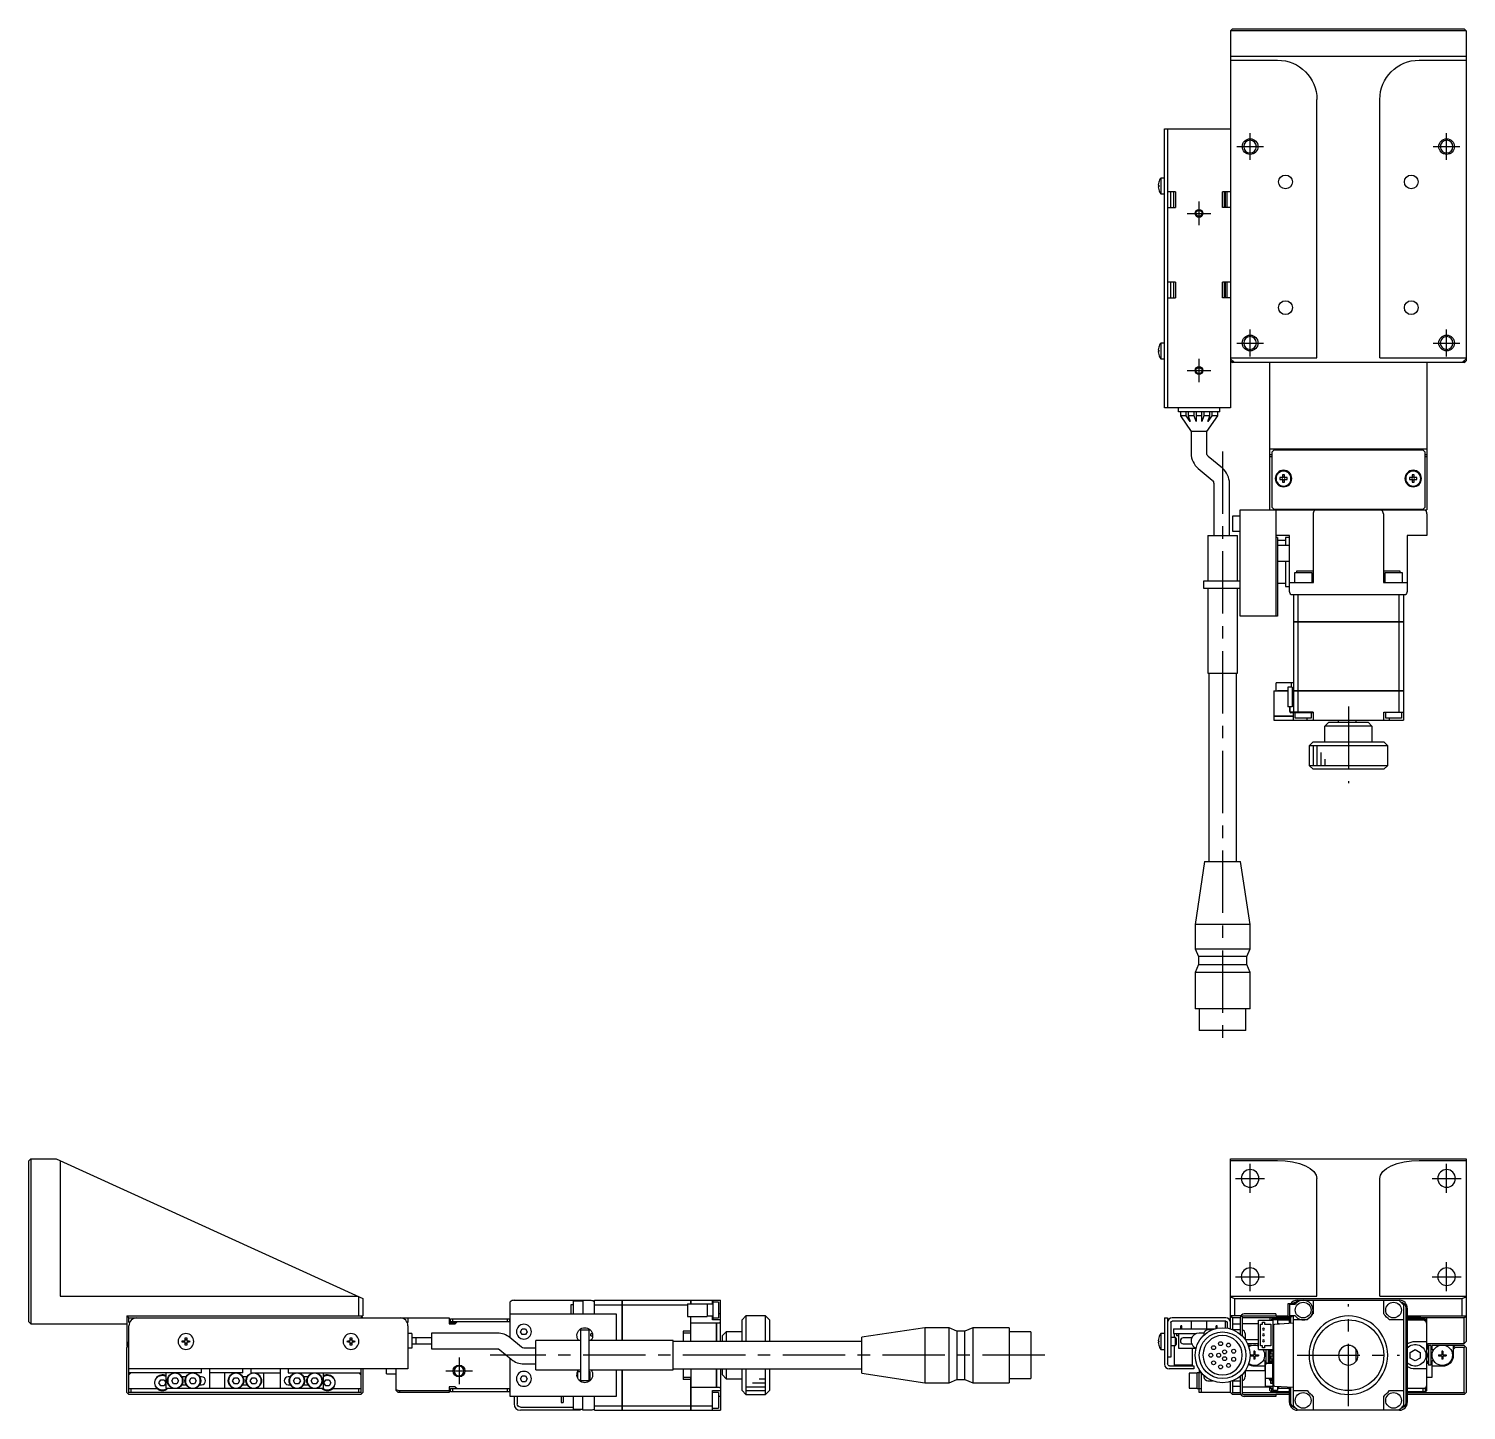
# Model space of a CAD drawing. Extents: x 0 to 759, y -8 to 648.
# Drawn here: x 0 to 365.8, y 296.2 to 647.8 of the extents above; entities that cross this region are included whole.
import ezdxf

# ---------------------------------------------------------------- set-up
doc = ezdxf.new("R2010")
doc.units = 0
doc.header["$LTSCALE"] = 0.5
doc.linetypes.add('CENTER', pattern=[50.8, 31.75, -6.35, 6.35, -6.35])
for name, color, linetype in [('MSM_CENTER', 1, 'CENTER'), ('MSM_CONTINUOUS', 7, 'CONTINUOUS'), ('MSM_NARROW', 5, 'CONTINUOUS')]:
    doc.layers.add(name, color=color, linetype=linetype)

msp = doc.modelspace()

# ---------------------------------------------------------------- linework, layer by layer
at = {"layer": 'MSM_CENTER'}
for p, q in [((310.8, 614.44), (310.8, 621.24)), ((360.8, 614.44), (360.8, 621.24)), ((307.4, 617.84), (314.2, 617.84)), ((357.4, 617.84), (364.2, 617.84)), ((297.8, 597.84), (297.8, 603.84)), ((294.8, 600.84), (300.8, 600.84)), ((310.8, 564.44), (310.8, 571.24)), ((360.8, 564.44), (360.8, 571.24)), ((307.4, 567.84), (314.2, 567.84)), ((357.4, 567.84), (364.2, 567.84)), ((297.8, 557.84), (297.8, 563.84)), ((294.8, 560.84), (300.8, 560.84)), ((303.8, 540.24), (303.8, 389.29)), ((335.8, 475.34), (335.8, 455.84)), ((310.8, 351.48), (310.8, 358.88)), ((360.8, 351.48), (360.8, 358.88)), ((307.1, 355.18), (314.5, 355.18)), ((357.1, 355.18), (364.5, 355.18)), ((310.8, 326.48), (310.8, 333.88)), ((360.8, 326.48), (360.8, 333.88)), ((307.1, 330.18), (314.5, 330.18)), ((357.1, 330.18), (364.5, 330.18)), ((335.8, 297.18), (335.8, 323.18)), ((109.5, 309.58), (109.5, 302.78)), ((258.55, 310.18), (117.45, 310.18)), ((322.8, 310.18), (348.8, 310.18)), ((106.1, 306.18), (112.9, 306.18))]:
    msp.add_line(p, q, dxfattribs=at)
at = {"layer": 'MSM_CONTINUOUS'}
for p, q in [((306.3, 647.84), (305.8, 647.34)), ((306.3, 647.84), (365.3, 647.84)), ((365.8, 647.34), (365.3, 647.84)), ((365.8, 647.34), (305.8, 647.34)), ((305.8, 647.34), (305.8, 551.34)), ((365.8, 647.34), (365.8, 563.34)), ((305.8, 640.84), (365.8, 640.84)), ((305.8, 639.84), (317.8, 639.84)), ((353.8, 639.84), (365.8, 639.84)), ((327.8, 564.04), (327.8, 629.84)), ((343.8, 564.04), (343.8, 629.84)), ((289, 622.34), (305.8, 622.34)), ((289, 551.34), (289, 622.34)), ((289.8, 622.34), (289.8, 551.34)), ((287.41, 608.04), (287.54, 608.04)), ((287.54, 607.64), (287.41, 607.64)), ((287.54, 608.79), (287.54, 608.77)), ((287.54, 608.04), (287.54, 607.64)), ((289, 609.84), (288.1, 609.84)), ((288.1, 609.84), (288.1, 605.84)), ((287.54, 606.91), (287.54, 606.89)), ((288.1, 605.84), (289, 605.84)), ((291.8, 606.34), (289.8, 606.34)), ((290.6, 602.34), (290.6, 606.34)), ((291.3, 606.34), (291.3, 602.34)), ((291.8, 606.34), (291.8, 602.34)), ((305.8, 606.34), (303.8, 606.34)), ((303.8, 602.34), (303.8, 606.34)), ((304.3, 602.34), (304.3, 606.34)), ((304.5, 602.34), (304.5, 606.34)), ((305, 602.34), (305, 606.34)), ((289.8, 602.34), (291.8, 602.34)), ((305.8, 602.34), (303.8, 602.34)), ((291.8, 583.34), (289.8, 583.34)), ((290.6, 579.34), (290.6, 583.34)), ((291.3, 583.34), (291.3, 579.34)), ((291.8, 583.34), (291.8, 579.34)), ((305.8, 583.34), (303.8, 583.34)), ((303.8, 579.34), (303.8, 583.34)), ((304.3, 579.34), (304.3, 583.34)), ((304.5, 579.34), (304.5, 583.34)), ((305, 579.34), (305, 583.34)), ((289.8, 579.34), (291.8, 579.34)), ((305.8, 579.34), (303.8, 579.34)), ((289, 567.84), (288.1, 567.84)), ((288.1, 567.84), (288.1, 563.84)), ((287.41, 566.04), (287.54, 566.04)), ((287.54, 565.64), (287.41, 565.64)), ((287.54, 566.79), (287.54, 566.77)), ((287.54, 566.04), (287.54, 565.64)), ((287.54, 564.91), (287.54, 564.89)), ((288.1, 563.84), (289, 563.84)), ((305.8, 564.04), (327.8, 564.04)), ((305.8, 563.84), (306.8, 562.84)), ((305.8, 563.34), (306.3, 562.84)), ((306.05, 563.09), (306.3, 563.34)), ((343.8, 564.04), (365.8, 564.04)), ((364.8, 562.84), (365.8, 563.84)), ((365.3, 563.34), (365.55, 563.09)), ((365.55, 563.09), (365.8, 563.34)), ((365.3, 562.84), (306.3, 562.84)), ((315.8, 525.34), (315.8, 562.84)), ((355.8, 562.84), (355.8, 525.34)), ((365.3, 562.84), (365.55, 563.09)), ((305.8, 551.34), (289, 551.34)), ((292.55, 550.34), (292.55, 551.34)), ((303.05, 550.34), (292.55, 550.34)), ((293.05, 550.34), (293.05, 549.34)), ((294.55, 549.34), (293.05, 549.34)), ((293.05, 549.34), (295.8, 545.34)), ((294.55, 549.34), (294.55, 550.34)), ((295.55, 547.89), (294.55, 549.34)), ((295.05, 550.34), (295.05, 549.34)), ((296.55, 549.34), (295.05, 549.34)), ((295.05, 549.34), (295.55, 547.89)), ((296.55, 549.34), (296.55, 550.34)), ((297.05, 547.89), (296.55, 549.34)), ((297.05, 550.34), (297.05, 547.89)), ((298.55, 549.34), (297.05, 549.34)), ((298.55, 547.89), (298.55, 550.34)), ((299.05, 549.34), (298.55, 547.89)), ((299.05, 550.34), (299.05, 549.34)), ((300.55, 549.34), (299.05, 549.34)), ((299.8, 545.34), (302.55, 549.34)), ((301.05, 549.34), (300.05, 547.89)), ((300.05, 547.89), (300.55, 549.34)), ((300.55, 549.34), (300.55, 550.34)), ((301.05, 550.34), (301.05, 549.34)), ((302.55, 549.34), (301.05, 549.34)), ((302.55, 549.34), (302.55, 550.34)), ((303.05, 550.34), (303.05, 551.34)), ((295.8, 545.34), (295.8, 539.74)), ((299.8, 545.34), (295.8, 545.34)), ((299.8, 539.74), (299.8, 545.34)), ((303.76, 535.95), (300.15, 538.97)), ((355.8, 540.84), (315.8, 540.84)), ((316.3, 539.34), (315.8, 539.34)), ((316.3, 538.84), (315.8, 538.84)), ((316.8, 540.54), (316.3, 540.04)), ((316.3, 540.04), (316.3, 526.04)), ((354.8, 540.54), (316.8, 540.54)), ((321.3, 540.54), (321.3, 540.84)), ((322.05, 540.84), (322.05, 540.54)), ((327.55, 540.54), (327.55, 540.84)), ((331, 540.84), (330.8, 540.64)), ((330.8, 540.64), (330.8, 540.54)), ((340.8, 540.64), (330.8, 540.64)), ((340.8, 540.64), (340.6, 540.84)), ((340.8, 540.54), (340.8, 540.64)), ((344.05, 540.84), (344.05, 540.54)), ((349.55, 540.54), (349.55, 540.84)), ((350.3, 540.84), (350.3, 540.54)), ((355.3, 540.04), (354.8, 540.54)), ((355.3, 526.04), (355.3, 540.04)), ((355.8, 539.34), (355.3, 539.34)), ((355.8, 538.84), (355.3, 538.84)), ((297.58, 535.91), (301.18, 532.89)), ((319.06, 534.26), (319.06, 533.58)), ((319.54, 533.58), (319.54, 534.26)), ((352.06, 534.26), (352.06, 533.58)), ((352.54, 533.58), (352.54, 534.26)), ((301.54, 532.12), (301.54, 518.84)), ((305.54, 518.84), (305.54, 532.12)), ((319.06, 533.58), (318.38, 533.58)), ((318.38, 533.1), (319.06, 533.1)), ((319.06, 533.1), (319.06, 532.42)), ((320.22, 533.58), (319.54, 533.58)), ((319.54, 533.1), (320.22, 533.1)), ((319.54, 532.42), (319.54, 533.1)), ((352.06, 533.58), (351.38, 533.58)), ((351.38, 533.1), (352.06, 533.1)), ((352.06, 533.1), (352.06, 532.42)), ((353.22, 533.58), (352.54, 533.58)), ((352.54, 532.42), (352.54, 533.1)), ((352.54, 533.1), (353.22, 533.1)), ((306.3, 523.74), (306.3, 519.94)), ((308.3, 523.74), (306.3, 523.74)), ((308.3, 498.34), (308.3, 525.34)), ((308.3, 525.34), (355.8, 525.34)), ((316.3, 526.04), (316.8, 525.54)), ((316.8, 525.54), (354.8, 525.54)), ((317.3, 525.34), (317.3, 498.34)), ((321.3, 525.54), (321.3, 525.34)), ((325.8, 525.54), (325.8, 525.34)), ((326.8, 525.54), (326.8, 525.34)), ((326.9, 506.84), (326.9, 524.34)), ((328.3, 525.54), (328.3, 525.34)), ((343.3, 525.34), (343.3, 525.54)), ((344.7, 524.34), (344.7, 506.84)), ((344.8, 525.54), (344.8, 525.34)), ((345.8, 525.34), (345.8, 525.54)), ((350.3, 525.34), (350.3, 525.54)), ((354.8, 525.54), (355.3, 526.04)), ((355.8, 524.34), (355.8, 518.84)), ((306.3, 519.94), (308.3, 519.94)), ((300.05, 518.84), (300.05, 507.34)), ((300.05, 518.84), (307.55, 518.84)), ((307.55, 507.34), (307.55, 518.84)), ((320.8, 518.84), (317.3, 518.84)), ((317.8, 518.34), (317.3, 518.34)), ((317.8, 518.34), (317.8, 498.34)), ((319.8, 517.59), (317.8, 517.59)), ((320.8, 516.34), (317.8, 516.34)), ((320.8, 518.34), (319.8, 518.34)), ((319.8, 518.34), (319.8, 516.34)), ((320.8, 504.84), (320.8, 518.84)), ((355.8, 518.84), (350.8, 518.84)), ((350.8, 518.84), (350.8, 504.84)), ((317.8, 512.34), (320.8, 512.34)), ((319.8, 512.34), (319.8, 505.84)), ((322.05, 509.34), (322.05, 506.84)), ((326.55, 509.34), (322.05, 509.34)), ((322.72, 509.34), (322.72, 509.84)), ((322.72, 509.84), (326.9, 509.84)), ((326.55, 506.84), (326.55, 509.34)), ((344.7, 509.84), (348.88, 509.84)), ((345.05, 509.34), (345.05, 506.84)), ((349.55, 509.34), (345.05, 509.34)), ((348.88, 509.84), (348.88, 509.34)), ((349.55, 506.84), (349.55, 509.34)), ((299.05, 507.34), (308.3, 507.34)), ((299.05, 505.34), (299.05, 507.34)), ((308.3, 505.34), (299.05, 505.34)), ((300.05, 505.34), (300.05, 483.84)), ((307.55, 483.84), (307.55, 505.34)), ((319.8, 506.59), (317.8, 506.59)), ((319.8, 505.84), (320.8, 505.84)), ((320.8, 506.84), (326.9, 506.84)), ((344.7, 506.84), (350.8, 506.84)), ((321.18, 503.84), (350.41, 503.84)), ((321.8, 503.84), (321.8, 496.85)), ((322.95, 503.84), (322.95, 496.85)), ((348.64, 503.84), (348.64, 496.85)), ((349.8, 503.84), (349.8, 496.85)), ((317.8, 498.34), (308.3, 498.34)), ((321.8, 496.85), (349.8, 496.85)), ((349.8, 496.84), (321.8, 496.84)), ((321.8, 496.84), (321.8, 479.35)), ((321.81, 496.84), (321.81, 496.85)), ((322.95, 496.84), (322.95, 479.35)), ((322.96, 496.84), (322.96, 496.85)), ((348.64, 496.84), (348.64, 496.85)), ((348.64, 496.84), (348.64, 479.35)), ((349.79, 496.84), (349.79, 496.85)), ((349.8, 496.84), (349.8, 479.35)), ((300.05, 483.84), (307.55, 483.84)), ((300.3, 483.84), (300.3, 435.84)), ((307.3, 435.84), (307.3, 483.84)), ((316.8, 479.34), (320.4, 479.34)), ((316.8, 479.34), (316.8, 472.85)), ((317.4, 479.34), (317.4, 481.34)), ((321.8, 481.34), (317.4, 481.34)), ((317.8, 479.34), (317.8, 479.35)), ((317.8, 479.35), (320.4, 479.35)), ((321.5, 480.24), (320.4, 480.24)), ((320.4, 480.24), (320.4, 475.24)), ((321.3, 480.24), (321.3, 481.34)), ((321.5, 480.24), (321.5, 475.24)), ((321.5, 479.35), (349.8, 479.35)), ((321.5, 479.34), (349.8, 479.34)), ((321.8, 479.34), (321.8, 473.84)), ((321.81, 479.34), (321.81, 479.35)), ((322.95, 479.34), (322.95, 473.84)), ((322.96, 479.34), (322.96, 479.35)), ((348.64, 479.34), (348.64, 479.35)), ((348.64, 479.34), (348.64, 473.84)), ((349.79, 479.34), (349.79, 479.35)), ((349.8, 479.34), (349.8, 471.84)), ((316.8, 472.85), (321.8, 472.85)), ((316.8, 472.84), (316.8, 471.84)), ((321.8, 472.84), (316.8, 472.84)), ((316.81, 472.84), (316.81, 472.85)), ((321.5, 475.24), (320.4, 475.24)), ((320.9, 474.04), (320.9, 475.24)), ((321, 474.04), (321, 475.24)), ((326.8, 473.84), (321.2, 473.84)), ((326.8, 473.74), (321.2, 473.74)), ((321.8, 471.84), (321.8, 473.74)), ((322.3, 472.34), (322.3, 473.84)), ((326.3, 472.34), (322.3, 472.34)), ((325.3, 471.84), (325.3, 472.34)), ((326.3, 473.74), (326.3, 472.34)), ((326.8, 473.84), (326.8, 471.84)), ((344.8, 473.84), (349.8, 473.84)), ((344.8, 471.84), (344.8, 473.84)), ((345.3, 472.34), (345.3, 473.84)), ((349.3, 472.34), (345.3, 472.34)), ((346.3, 471.84), (346.3, 472.34)), ((349.3, 473.84), (349.3, 472.34)), ((316.8, 471.84), (349.8, 471.84)), ((330.8, 471.34), (329.8, 470.34)), ((341.8, 470.34), (329.8, 470.34)), ((329.8, 466.34), (329.8, 470.34)), ((330.8, 471.34), (340.8, 471.34)), ((333.3, 471.34), (333.3, 471.84)), ((337.8, 471.34), (337.8, 471.84)), ((341.8, 470.34), (340.8, 471.34)), ((341.8, 470.34), (341.8, 466.34)), ((326.8, 466.34), (325.8, 465.34)), ((325.8, 465.34), (325.8, 460.34)), ((345.8, 465.34), (325.8, 465.34)), ((326.8, 466.34), (344.8, 466.34)), ((345.8, 465.34), (344.8, 466.34)), ((345.8, 460.34), (345.8, 465.34)), ((325.8, 460.34), (326.8, 459.34)), ((325.8, 460.34), (345.8, 460.34)), ((344.8, 459.34), (326.8, 459.34)), ((344.8, 459.34), (345.8, 460.34)), ((299.23, 435.84), (296.8, 419.84)), ((299.23, 435.84), (308.37, 435.84)), ((310.8, 419.84), (308.37, 435.84)), ((296.8, 419.84), (296.8, 413.64)), ((310.8, 419.84), (296.8, 419.84)), ((310.8, 413.64), (310.8, 419.84)), ((296.8, 413.64), (297.65, 411.64)), ((296.8, 413.64), (310.8, 413.64)), ((309.95, 411.64), (310.8, 413.64)), ((297.65, 411.64), (297.65, 409.64)), ((309.95, 411.64), (297.65, 411.64)), ((309.95, 409.64), (309.95, 411.64)), ((297.65, 409.64), (296.8, 407.64)), ((296.8, 407.64), (296.8, 398.34)), ((310.8, 407.64), (296.8, 407.64)), ((297.65, 409.64), (309.95, 409.64)), ((310.8, 407.64), (309.95, 409.64)), ((310.8, 398.34), (310.8, 407.64)), ((310.8, 398.34), (296.8, 398.34)), ((297.85, 398.34), (297.85, 392.84)), ((309.75, 392.84), (309.75, 398.34)), ((309.75, 392.84), (297.85, 392.84)), ((0, 359.68), (0.5, 360.18)), ((0, 318.68), (0, 359.68)), ((0.5, 360.18), (7, 360.18)), ((0.5, 360.18), (0.5, 318.18)), ((7, 360.18), (85, 324.63)), ((8, 359.72), (8, 325.18)), ((305.8, 316.88), (305.8, 360.18)), ((305.8, 360.18), (365.8, 360.18)), ((305.8, 359.72), (317.8, 359.72)), ((317.8, 359.72), (319.75, 359.63)), ((319.75, 359.63), (321.62, 359.37)), ((321.62, 359.37), (323.35, 358.95)), ((323.35, 358.95), (324.87, 358.38)), ((346.73, 358.38), (348.24, 358.95)), ((348.24, 358.95), (349.97, 359.37)), ((349.97, 359.37), (351.85, 359.63)), ((351.85, 359.63), (353.8, 359.72)), ((353.8, 359.72), (365.8, 359.72)), ((365.8, 360.18), (365.8, 313.68)), ((324.87, 358.38), (326.11, 357.69)), ((326.11, 357.69), (327.04, 356.91)), ((327.04, 356.91), (327.6, 356.05)), ((327.6, 356.05), (327.8, 355.16)), ((327.8, 325.18), (327.8, 355.16)), ((343.8, 355.16), (343.99, 356.05)), ((343.8, 325.18), (343.8, 355.16)), ((343.99, 356.05), (344.56, 356.91)), ((344.56, 356.91), (345.48, 357.69)), ((345.48, 357.69), (346.73, 358.38)), ((8, 325.18), (83.8, 325.18)), ((84, 320.18), (84, 325.08)), ((85, 324.63), (85, 320.18)), ((122.5, 314.61), (122.5, 323.79)), ((123.5, 324.18), (143, 324.18)), ((138, 320.68), (138, 323.12)), ((138, 323.12), (138.5, 323.12)), ((138.5, 323.93), (138.5, 320.68)), ((141, 323.93), (138.5, 323.93)), ((141, 324.18), (141, 320.68)), ((144, 320.68), (144, 324.18)), ((144, 324.18), (150.99, 324.18)), ((144, 323.02), (150.99, 323.02)), ((150.99, 313.93), (150.99, 324.18)), ((151, 324.17), (150.99, 324.17)), ((151, 323.02), (150.99, 323.02)), ((151, 324.18), (168.49, 324.18)), ((151, 324.18), (151, 313.93)), ((151, 323.02), (167.6, 323.02)), ((167.6, 323.28), (167.6, 320.08)), ((167.6, 323.28), (172.6, 323.28)), ((168.49, 323.28), (168.49, 324.18)), ((168.5, 324.17), (168.49, 324.17)), ((168.5, 324.18), (176, 324.18)), ((168.5, 324.18), (168.5, 323.28)), ((172.6, 323.28), (172.6, 320.08)), ((174.1, 323.18), (172.6, 323.18)), ((174, 323.18), (174, 324.18)), ((174.1, 324.18), (174.1, 319.18)), ((175.5, 323.68), (174.1, 323.68)), ((175.5, 323.68), (175.5, 319.68)), ((176, 313.68), (176, 324.18)), ((305.8, 325.18), (327.8, 325.18)), ((305.8, 325.08), (306.8, 324.63)), ((306.8, 324.63), (364.8, 324.63)), ((306.8, 324.63), (306.8, 320.18)), ((320.4, 323.28), (320.4, 320.08)), ((321.5, 323.28), (320.4, 323.28)), ((320.9, 320.18), (320.9, 323.18)), ((320.9, 323.18), (322.3, 323.18)), ((321.5, 323.18), (321.5, 323.28)), ((322.8, 324.18), (348.8, 324.18)), ((326.8, 324.18), (326.8, 320.68)), ((343.8, 325.18), (365.8, 325.18)), ((344.8, 320.68), (344.8, 324.18)), ((349.8, 323.02), (349.8, 297.33)), ((350.41, 322.18), (350.41, 298.18)), ((350.8, 322.18), (350.8, 298.18)), ((364.8, 324.63), (365.8, 325.08)), ((364.8, 320.18), (364.8, 324.63)), ((0.5, 318.18), (0, 318.68)), ((25, 320.18), (85, 320.18)), ((25, 320.18), (25, 312.48)), ((25, 319.68), (25.25, 319.93)), ((25.5, 320.18), (25.25, 319.93)), ((25.25, 319.93), (25.5, 319.68)), ((25.5, 318.48), (25.5, 319.68)), ((25.5, 319.68), (107, 319.68)), ((85, 319.68), (84.5, 320.18)), ((84.5, 319.68), (84.75, 319.93)), ((96.5, 319.68), (96.5, 318.48)), ((107, 319.68), (107, 318.18)), ((108.75, 318.43), (107, 318.43)), ((107.3, 319.48), (122.3, 319.48)), ((107.3, 318.68), (107.3, 319.48)), ((122.5, 318.68), (107.3, 318.68)), ((107.8, 319.48), (107.8, 318.68)), ((109, 318.68), (108.5, 318.18)), ((121.8, 318.68), (121.8, 319.48)), ((122.3, 319.48), (122.3, 318.68)), ((122.5, 320.68), (149.5, 320.68)), ((149.5, 320.68), (149.5, 313.93)), ((167.6, 320.08), (172.6, 320.08)), ((168.49, 315.83), (168.49, 320.08)), ((168.5, 313.68), (168.5, 320.08)), ((168.5, 318.43), (174.99, 318.43)), ((172.6, 320.18), (174.1, 320.18)), ((174, 319.18), (174, 320.18)), ((176, 319.18), (174, 319.18)), ((174.1, 319.68), (175.5, 319.68)), ((174.99, 313.68), (174.99, 318.43)), ((175, 318.42), (174.99, 318.42)), ((175, 318.43), (175.8, 318.43)), ((175, 318.43), (175, 313.68)), ((176, 320.68), (175.5, 320.68)), ((175.8, 318.4), (175.8, 318.43)), ((176, 318.4), (175.8, 318.4)), ((182.5, 320.18), (181.5, 319.18)), ((181.5, 313.68), (181.5, 319.18)), ((187.5, 320.18), (182.5, 320.18)), ((182.5, 320.18), (182.5, 313.68)), ((188.5, 319.18), (187.5, 320.18)), ((187.5, 313.68), (187.5, 320.18)), ((188.5, 319.18), (188.5, 313.68)), ((289, 319.68), (289.8, 319.68)), ((289, 319.68), (289, 307.88)), ((289.8, 319.68), (289.8, 307.98)), ((290.6, 318.48), (290.6, 309.68)), ((304.6, 319.68), (291, 319.68)), ((304.6, 318.88), (291, 318.88)), ((295.8, 318.88), (295.8, 316.88)), ((299.8, 316.88), (299.8, 318.88)), ((304.5, 317.14), (304.5, 318.68)), ((304.94, 318.68), (304.5, 318.68)), ((305, 318.48), (305, 317.07)), ((305.8, 319.68), (306.3, 320.18)), ((308.43, 320.18), (305.8, 320.18)), ((306.05, 319.93), (306.3, 319.68)), ((306.3, 319.68), (306.3, 318.08)), ((308.3, 319.68), (306.3, 319.68)), ((308.3, 319.68), (308.3, 315.54)), ((308.8, 319.98), (308.8, 315.07)), ((320.8, 319.68), (308.8, 319.68)), ((309, 320.18), (317.3, 320.18)), ((317.3, 320.68), (309.3, 320.68)), ((312.9, 311.6), (312.9, 319.1)), ((312.9, 319.1), (316.6, 319.1)), ((313.95, 318.6), (314.45, 318.6)), ((313.95, 318.1), (313.95, 318.6)), ((314.45, 318.6), (314.45, 318.1)), ((315.8, 319.68), (315.8, 319.1)), ((316.3, 319.1), (316.3, 319.48)), ((316.3, 319.48), (320.8, 319.48)), ((317.8, 319.18), (316.6, 319.18)), ((316.6, 319.18), (316.6, 301.18)), ((316.8, 319.48), (316.8, 319.18)), ((317.08, 318.1), (321.8, 318.43)), ((317.3, 320.68), (317.3, 320.18)), ((317.3, 320.18), (317.65, 319.83)), ((317.3, 320.18), (320.4, 320.18)), ((317.65, 319.83), (320.8, 319.83)), ((317.8, 319.18), (317.8, 318.15)), ((320.8, 319.08), (317.8, 319.08)), ((320.4, 320.08), (321.5, 320.08)), ((320.8, 318.36), (320.8, 320.08)), ((322.3, 320.18), (320.9, 320.18)), ((321.18, 318.38), (321.18, 320.08)), ((321.5, 320.08), (321.5, 320.18)), ((321.8, 297.33), (321.8, 320.18)), ((325.3, 319.18), (321.8, 319.18)), ((349.8, 319.18), (346.3, 319.18)), ((350.8, 320.18), (365.8, 320.18)), ((350.8, 319.83), (353.95, 319.83)), ((365.3, 319.68), (350.8, 319.68)), ((350.8, 319.48), (355.3, 319.48)), ((354.8, 319.08), (350.8, 319.08)), ((353.95, 319.83), (354.3, 320.18)), ((354.8, 319.08), (354.8, 319.48)), ((355.3, 319.48), (355.3, 318.94)), ((355.8, 318.68), (355.6, 318.68)), ((355.8, 301.18), (355.8, 319.68)), ((365.3, 320.18), (365.8, 319.68)), ((365.3, 319.68), (365.55, 319.93)), ((365.3, 313.18), (365.3, 319.68)), ((0.5, 318.18), (25, 318.18)), ((25.5, 300.68), (25.5, 317.68)), ((39.8, 313.88), (39.8, 314.6)), ((40.2, 314.6), (40.2, 313.88)), ((81.8, 313.88), (81.8, 314.6)), ((82.2, 314.6), (82.2, 313.88)), ((96.5, 317.68), (96.5, 306.68)), ((97.5, 315.68), (96.5, 315.68)), ((97.5, 315.68), (97.5, 311.98)), ((119.23, 315.83), (102.5, 315.83)), ((102.5, 315.83), (102.5, 311.83)), ((107, 318.18), (108.5, 318.18)), ((125.37, 312.2), (122.44, 314.66)), ((125.13, 316.18), (125.57, 316.93)), ((125.57, 315.43), (125.13, 316.18)), ((125.57, 316.93), (126.43, 316.93)), ((126.43, 315.43), (125.57, 315.43)), ((126.43, 316.93), (126.87, 316.18)), ((126.87, 316.18), (126.43, 315.43)), ((140.5, 303.68), (140.5, 316.68)), ((140.5, 316.68), (142.5, 316.68)), ((142.5, 316.68), (142.5, 303.68)), ((143.45, 315.6), (143, 315.6)), ((143, 315.1), (143, 315.6)), ((143, 315.1), (143.5, 315.1)), ((168.49, 316.33), (166.5, 316.33)), ((166.5, 316.33), (166.5, 313.68)), ((168.5, 315.83), (166.5, 315.83)), ((176.5, 315.18), (177.5, 316.18)), ((176.5, 313.68), (176.5, 315.18)), ((177.5, 316.18), (177.5, 313.68)), ((181.5, 316.18), (177.5, 316.18)), ((228, 317.18), (212, 314.75)), ((212, 305.61), (212, 314.75)), ((234.2, 317.18), (228, 317.18)), ((228, 317.18), (228, 303.18)), ((236.2, 316.33), (234.2, 317.18)), ((234.2, 303.18), (234.2, 317.18)), ((238.2, 316.33), (236.2, 316.33)), ((236.2, 316.33), (236.2, 304.03)), ((240.2, 317.18), (238.2, 316.33)), ((238.2, 304.03), (238.2, 316.33)), ((249.5, 317.18), (240.2, 317.18)), ((240.2, 317.18), (240.2, 303.18)), ((249.5, 317.18), (249.5, 303.18)), ((255, 316.13), (249.5, 316.13)), ((255, 316.13), (255, 304.23)), ((287.54, 314.63), (287.54, 314.6)), ((288.1, 315.68), (288.1, 311.68)), ((289, 315.68), (288.1, 315.68)), ((291.8, 314.68), (290.6, 314.68)), ((291.3, 316.88), (291.3, 315.68)), ((291.3, 316.88), (301.77, 316.88)), ((291.3, 315.68), (297.04, 315.68)), ((291.55, 314.68), (291.55, 315.68)), ((291.8, 312.68), (291.8, 314.68)), ((292, 314.48), (291.8, 314.68)), ((292.09, 315.68), (292.09, 315.13)), ((292.55, 315.13), (292.09, 315.13)), ((292.55, 315.68), (292.55, 311.98)), ((293.17, 316.88), (293.17, 317.68)), ((293.42, 317.68), (293.17, 317.68)), ((293.42, 316.88), (293.42, 317.68)), ((299.06, 315.83), (297.8, 315.83)), ((299.05, 315.68), (299.05, 315.32)), ((301.2, 316.68), (300.05, 316.68)), ((302.42, 317.68), (302.17, 317.68)), ((302.17, 316.98), (302.17, 317.68)), ((302.42, 317.04), (302.42, 317.68)), ((306.3, 318.08), (306.3, 316.71)), ((308.3, 318.08), (306.3, 318.08)), ((308.3, 316.68), (306.39, 316.68)), ((308.13, 315.68), (308.3, 315.68)), ((312.9, 318.18), (308.8, 318.18)), ((309.55, 315.68), (309.55, 314.17)), ((313.4, 318.1), (313.95, 318.1)), ((313.4, 312.6), (313.4, 318.1)), ((314.45, 318.1), (316.1, 318.1)), ((316.1, 318.1), (316.1, 312.6)), ((316.8, 302.55), (316.8, 317.8)), ((318.22, 318.18), (317.8, 318.18)), ((25.5, 313.68), (25, 313.18)), ((25.5, 313.18), (25, 313.18)), ((25, 312.95), (25.5, 312.95)), ((25, 312.18), (25.5, 312.68)), ((25.1, 312.38), (25, 312.48)), ((25, 300.68), (25, 312.18)), ((25.1, 312.28), (25.1, 312.48)), ((25.25, 312.43), (25.5, 312.18)), ((25.5, 312.78), (25.4, 312.78)), ((39.07, 313.88), (39.8, 313.88)), ((39.8, 313.48), (39.07, 313.48)), ((39.8, 312.75), (39.8, 313.48)), ((40.2, 313.88), (40.93, 313.88)), ((40.2, 313.48), (40.2, 312.75)), ((40.93, 313.48), (40.2, 313.48)), ((81.07, 313.88), (81.8, 313.88)), ((81.8, 313.48), (81.07, 313.48)), ((81.8, 312.75), (81.8, 313.48)), ((82.2, 313.88), (82.93, 313.88)), ((82.93, 313.48), (82.2, 313.48)), ((82.2, 313.48), (82.2, 312.75)), ((97.5, 311.98), (96.5, 311.98)), ((102.5, 314.58), (97.5, 314.58)), ((97.5, 313.08), (102.5, 313.08)), ((98.5, 314.58), (98.5, 313.08)), ((102.5, 311.83), (119.23, 311.83)), ((119.87, 311.59), (122.8, 309.14)), ((129, 311.97), (126.01, 311.97)), ((140.5, 313.93), (129, 313.93)), ((129, 306.43), (129, 313.93)), ((164, 313.93), (142.5, 313.93)), ((143.19, 314.1), (143, 314.1)), ((143, 313.93), (143, 314.1)), ((164, 306.43), (164, 313.93)), ((212, 313.68), (164, 313.68)), ((287.41, 313.88), (287.54, 313.88)), ((287.54, 313.48), (287.41, 313.48)), ((287.54, 313.88), (287.54, 313.48)), ((287.54, 312.75), (287.54, 312.73)), ((288.1, 311.68), (289, 311.68)), ((290.6, 312.68), (291.8, 312.68)), ((291.55, 307.68), (291.55, 312.68)), ((291.8, 312.68), (292, 312.88)), ((292, 314.48), (292, 312.88)), ((292.55, 311.98), (297.03, 311.98)), ((295.94, 314.58), (293.8, 314.58)), ((293.8, 313.08), (295.94, 313.08)), ((296.05, 311.98), (296.05, 307.68)), ((309.55, 314.18), (312.9, 314.18)), ((310.12, 313.18), (312.9, 313.18)), ((311.18, 312.68), (310.34, 312.68)), ((312.04, 311.18), (311.75, 311.18)), ((311.75, 311.18), (311.75, 310.38)), ((312.04, 311.18), (312.04, 310.38)), ((312.9, 312.68), (312.61, 312.68)), ((312.9, 311.6), (316.6, 311.6)), ((313.95, 312.6), (313.4, 312.6)), ((313.95, 312.1), (313.95, 312.6)), ((314.45, 312.1), (313.95, 312.1)), ((314.3, 311.55), (314.38, 311.6)), ((316.1, 312.6), (314.45, 312.6)), ((314.45, 312.6), (314.45, 312.1)), ((314.8, 311.6), (314.8, 307.87)), ((315.4, 311.6), (315.4, 308.17)), ((315.8, 308.58), (315.8, 311.6)), ((316.6, 311.18), (315.8, 311.18)), ((316.05, 310.43), (316.05, 311.18)), ((316.17, 310.43), (316.17, 311.18)), ((337.8, 308.68), (337.8, 311.68)), ((351.55, 310.9), (352.8, 311.62)), ((352.8, 313.68), (355.8, 313.68)), ((352.8, 311.62), (354.05, 310.9)), ((355.8, 312.95), (356, 312.95)), ((356, 311.73), (355.8, 311.61)), ((356, 311.73), (356, 313.18)), ((356, 313.18), (365.3, 313.18)), ((356.8, 312.68), (356.2, 312.68)), ((356.2, 312.68), (356.2, 307.68)), ((356.8, 312.68), (356.8, 307.68)), ((357, 312.68), (357, 311.73)), ((358.98, 312.68), (357, 312.68)), ((357, 311.73), (357.29, 311.55)), ((359.55, 311.18), (359.55, 310.38)), ((359.84, 311.18), (359.55, 311.18)), ((359.84, 311.18), (359.84, 310.38)), ((365.3, 312.68), (360.41, 312.68)), ((362.5, 312.68), (362.5, 310.18)), ((363, 312.18), (362.5, 312.53)), ((362.5, 311.68), (363, 312.18)), ((365.3, 312.18), (363, 312.18)), ((365.8, 313.68), (365.3, 313.18)), ((365.3, 312.68), (365.8, 312.18)), ((365.3, 312.18), (365.55, 312.43)), ((365.3, 300.68), (365.3, 312.18)), ((365.8, 312.18), (365.8, 300.68)), ((122.5, 299.68), (122.5, 309.39)), ((126.01, 307.97), (129, 307.97)), ((290.6, 309.68), (289.8, 309.68)), ((290.3, 307.48), (296.5, 307.48)), ((292.55, 307.68), (291.55, 307.68)), ((292.55, 307.68), (292.55, 307.78)), ((292.55, 307.78), (295.05, 307.78)), ((293.35, 307.78), (293.35, 307.68)), ((293.35, 307.68), (294.25, 307.68)), ((293.72, 307.78), (293.72, 307.68)), ((293.87, 307.78), (293.87, 307.68)), ((294.25, 307.78), (294.25, 307.68)), ((295.05, 307.68), (295.05, 307.78)), ((296.05, 307.68), (295.05, 307.68)), ((296.5, 307.48), (296.5, 306.68)), ((310.9, 310.32), (311.69, 310.32)), ((310.9, 310.32), (310.9, 310.03)), ((310.9, 310.03), (311.69, 310.03)), ((311.43, 310.32), (311.43, 310.03)), ((311.75, 310.65), (312.04, 310.65)), ((311.75, 309.97), (311.75, 309.18)), ((311.75, 309.71), (312.04, 309.71)), ((312.04, 309.18), (311.75, 309.18)), ((314.6, 307.38), (311.9, 307.38)), ((312.04, 309.97), (312.04, 309.18)), ((312.1, 310.32), (312.9, 310.32)), ((312.1, 310.03), (312.9, 310.03)), ((312.37, 310.03), (312.37, 310.32)), ((312.9, 310.32), (312.9, 310.03)), ((314.6, 308.63), (314.3, 308.8)), ((314.6, 306.18), (314.6, 308.63)), ((314.72, 304.37), (314.72, 307.75)), ((314.75, 307.82), (315.07, 308.14)), ((315.14, 308.17), (316.4, 308.17)), ((315.6, 308.63), (315.8, 308.74)), ((315.6, 308.63), (315.6, 308.18)), ((315.6, 308.18), (315.61, 308.18)), ((315.6, 308.17), (315.6, 308.18)), ((315.61, 308.28), (315.61, 308.17)), ((316.6, 310.43), (315.8, 310.43)), ((316.6, 309.93), (315.8, 309.93)), ((316.37, 309.18), (315.8, 309.18)), ((316.36, 308.68), (315.8, 308.68)), ((315.84, 308.28), (315.84, 308.17)), ((316.27, 308.61), (315.94, 308.61)), ((315.94, 308.38), (316.27, 308.38)), ((316.05, 309.18), (316.05, 309.93)), ((316.05, 308.61), (316.05, 308.68)), ((316.05, 308.17), (316.05, 308.38)), ((316.17, 309.18), (316.17, 309.93)), ((316.17, 308.61), (316.17, 308.68)), ((316.17, 308.17), (316.17, 308.38)), ((316.37, 308.71), (316.37, 309.22)), ((316.37, 309.22), (316.6, 309.22)), ((316.37, 308.97), (316.6, 308.97)), ((316.37, 308.91), (316.6, 308.91)), ((316.5, 308.07), (316.5, 304.37)), ((316.6, 307.49), (316.5, 307.49)), ((316.6, 308.68), (316.59, 308.68)), ((351.55, 309.45), (351.55, 310.9)), ((352.8, 308.73), (351.55, 309.45)), ((354.05, 309.45), (352.8, 308.73)), ((354.05, 310.9), (354.05, 309.45)), ((355.8, 308.74), (356, 308.63)), ((356, 308.18), (355.8, 307.98)), ((355.8, 308.18), (356, 308.18)), ((356, 308.18), (356, 308.63)), ((356.8, 307.68), (356.2, 307.68)), ((357.29, 308.8), (357, 308.63)), ((357, 308.63), (357, 304.48)), ((359.7, 307.38), (357, 307.38)), ((358.7, 310.32), (359.49, 310.32)), ((358.7, 310.32), (358.7, 310.03)), ((358.7, 310.03), (359.49, 310.03)), ((359.23, 310.32), (359.23, 310.03)), ((359.55, 310.65), (359.84, 310.65)), ((359.55, 309.97), (359.55, 309.18)), ((359.55, 309.71), (359.84, 309.71)), ((359.84, 309.18), (359.55, 309.18)), ((359.84, 309.97), (359.84, 309.18)), ((359.9, 310.32), (360.7, 310.32)), ((359.9, 310.03), (360.7, 310.03)), ((360.17, 310.03), (360.17, 310.32)), ((360.7, 310.32), (360.7, 310.03)), ((96.5, 306.68), (25.5, 306.68)), ((25.5, 305.18), (26, 305.68)), ((44, 305.68), (25.5, 305.68)), ((33.13, 303.18), (33.57, 303.93)), ((33.57, 303.93), (34.43, 303.93)), ((34.43, 303.93), (34.87, 303.18)), ((35, 301.68), (35, 305.68)), ((36.38, 303.68), (36.82, 304.43)), ((36.82, 302.93), (36.38, 303.68)), ((36.82, 304.43), (37.68, 304.43)), ((37.68, 304.43), (38.12, 303.68)), ((38.12, 303.68), (37.68, 302.93)), ((40.02, 304.68), (38.98, 304.68)), ((40.88, 303.68), (41.32, 304.43)), ((41.32, 302.93), (40.88, 303.68)), ((41.32, 304.43), (42.18, 304.43)), ((42.18, 304.43), (42.62, 303.68)), ((42.62, 303.68), (42.18, 302.93)), ((44, 304.68), (43.48, 304.68)), ((44, 305.68), (44, 306.68)), ((46, 306.68), (46, 301.68)), ((54.5, 305.68), (46, 305.68)), ((49.8, 305.68), (49.8, 301.68)), ((51.88, 303.68), (52.32, 304.43)), ((52.32, 302.93), (51.88, 303.68)), ((52.32, 304.43), (53.18, 304.43)), ((53.18, 304.43), (53.62, 303.68)), ((53.62, 303.68), (53.18, 302.93)), ((55.52, 304.68), (54.48, 304.68)), ((54.5, 305.68), (54.5, 306.68)), ((56.38, 303.68), (56.82, 304.43)), ((56.82, 302.93), (56.38, 303.68)), ((56.5, 306.68), (56.5, 305.68)), ((56.5, 305.68), (64, 305.68)), ((56.82, 304.43), (57.68, 304.43)), ((57.68, 304.43), (58.12, 303.68)), ((58.12, 303.68), (57.68, 302.93)), ((59.8, 301.68), (59.8, 305.68)), ((64, 306.68), (64, 301.68)), ((66, 306.68), (66, 305.68)), ((66, 305.68), (84.5, 305.68)), ((66.52, 304.68), (66, 304.68)), ((67.38, 303.68), (67.82, 304.43)), ((67.82, 302.93), (67.38, 303.68)), ((67.82, 304.43), (68.68, 304.43)), ((68.68, 304.43), (69.12, 303.68)), ((69.12, 303.68), (68.68, 302.93)), ((71.02, 304.68), (69.98, 304.68)), ((71.88, 303.68), (72.32, 304.43)), ((72.32, 302.93), (71.88, 303.68)), ((72.32, 304.43), (73.18, 304.43)), ((73.18, 304.43), (73.62, 303.68)), ((73.62, 303.68), (73.18, 302.93)), ((75, 301.68), (75, 305.68)), ((75.13, 303.18), (75.57, 303.93)), ((75.57, 303.93), (76.43, 303.93)), ((76.43, 303.93), (76.87, 303.18)), ((84, 305.68), (84.5, 305.18)), ((84.5, 306.68), (84.5, 300.68)), ((85, 306.68), (85, 300.68)), ((91, 305.43), (91, 306.68)), ((91, 305.43), (93.5, 305.43)), ((93.5, 301.18), (93.5, 306.68)), ((125.13, 304.18), (125.57, 304.93)), ((125.57, 303.43), (125.13, 304.18)), ((125.57, 304.93), (126.43, 304.93)), ((126.43, 304.93), (126.87, 304.18)), ((126.87, 304.18), (126.43, 303.43)), ((129, 306.43), (140.5, 306.43)), ((139.67, 305.95), (139.67, 304.37)), ((140.5, 305.95), (139.67, 305.95)), ((139.92, 303.95), (140.5, 303.95)), ((142.5, 303.68), (140.5, 303.68)), ((142.5, 306.43), (164, 306.43)), ((142.82, 305.95), (142.5, 305.95)), ((142.5, 303.95), (142.82, 303.95)), ((142.82, 303.95), (142.82, 305.95)), ((149.5, 306.43), (149.5, 299.68)), ((150.99, 296.18), (150.99, 306.43)), ((151, 306.43), (151, 296.18)), ((164, 306.68), (212, 306.68)), ((166.5, 306.68), (166.5, 304.02)), ((168.5, 304.52), (166.5, 304.52)), ((168.49, 304.02), (166.5, 304.02)), ((168.49, 296.18), (168.49, 304.52)), ((168.5, 306.68), (168.5, 296.18)), ((174.99, 301.93), (174.99, 306.68)), ((175, 306.68), (175, 301.93)), ((176, 306.68), (176, 296.18)), ((176.5, 305.18), (176.5, 306.68)), ((177.5, 304.18), (176.5, 305.18)), ((177.5, 306.68), (177.5, 304.18)), ((177.5, 304.18), (181.5, 304.18)), ((181.5, 301.18), (181.5, 306.68)), ((182.5, 306.68), (182.5, 300.18)), ((187.5, 300.18), (187.5, 306.68)), ((188.5, 306.68), (188.5, 301.18)), ((212, 305.61), (228, 303.18)), ((234.2, 303.18), (236.2, 304.03)), ((236.2, 304.03), (238.2, 304.03)), ((238.2, 304.03), (240.2, 303.18)), ((249.5, 304.23), (255, 304.23)), ((296.5, 306.68), (290.2, 306.68)), ((295.3, 305.58), (295.3, 301.78)), ((297.3, 305.58), (295.3, 305.58)), ((297.3, 301.68), (297.3, 305.68)), ((298.43, 305.68), (297.3, 305.68)), ((297.8, 306.57), (297.8, 305.68)), ((297.8, 301.68), (297.8, 305.68)), ((298.3, 305.85), (298.3, 300.68)), ((298.3, 305.18), (298.6, 305.48)), ((299.05, 305.03), (299.05, 304.68)), ((300.05, 303.68), (301.2, 303.68)), ((306.3, 303.64), (306.3, 302.28)), ((306.39, 303.68), (308.3, 303.68)), ((308.3, 304.68), (308.13, 304.68)), ((308.3, 304.81), (308.3, 300.68)), ((308.8, 305.28), (308.8, 300.38)), ((309.55, 306.18), (309.55, 304.68)), ((314.72, 306.18), (309.55, 306.18)), ((314.6, 306.08), (314.6, 302.28)), ((314.72, 306.08), (314.6, 306.08)), ((316.4, 304.27), (314.82, 304.27)), ((315.61, 304.27), (315.61, 304.16)), ((315.84, 304.27), (315.84, 304.16)), ((315.94, 304.06), (316.27, 304.06)), ((316.27, 303.83), (315.94, 303.83)), ((316.05, 304.06), (316.05, 304.27)), ((316.05, 303), (316.05, 303.83)), ((316.37, 303.73), (316.37, 303.22)), ((316.5, 306.68), (316.6, 306.68)), ((316.6, 306.08), (316.5, 306.08)), ((316.6, 305.95), (316.5, 305.95)), ((316.6, 303.95), (316.51, 303.95)), ((355.8, 306.68), (352.8, 306.68)), ((357, 304.48), (355.8, 304.48)), ((25.5, 300.18), (25, 300.68)), ((25.5, 300.68), (25.25, 300.43)), ((25.5, 301.68), (32.68, 301.68)), ((84.5, 300.68), (25.5, 300.68)), ((84.5, 300.18), (25.5, 300.18)), ((26, 301.68), (26, 300.68)), ((33.57, 302.43), (33.13, 303.18)), ((34.43, 302.43), (33.57, 302.43)), ((34.87, 303.18), (34.43, 302.43)), ((75, 301.68), (35, 301.68)), ((37.68, 302.93), (36.82, 302.93)), ((38.98, 302.68), (40.02, 302.68)), ((42.18, 302.93), (41.32, 302.93)), ((43.48, 302.68), (44, 302.68)), ((53.18, 302.93), (52.32, 302.93)), ((54.48, 302.68), (55.52, 302.68)), ((57.68, 302.93), (56.82, 302.93)), ((66, 302.68), (66.52, 302.68)), ((68.68, 302.93), (67.82, 302.93)), ((69.98, 302.68), (71.02, 302.68)), ((73.18, 302.93), (72.32, 302.93)), ((75.57, 302.43), (75.13, 303.18)), ((76.43, 302.43), (75.57, 302.43)), ((76.87, 303.18), (76.43, 302.43)), ((77.32, 301.68), (84.5, 301.68)), ((84, 300.68), (84, 301.68)), ((84.75, 300.43), (84.5, 300.68)), ((84.5, 300.18), (85, 300.68)), ((93.5, 301.48), (94.11, 301.18)), ((94, 300.68), (93.5, 301.18)), ((107, 300.68), (94, 300.68)), ((94.11, 301.18), (94.61, 300.68)), ((94.11, 301.18), (107, 301.18)), ((108.5, 302.18), (107, 302.18)), ((107, 302.18), (107, 300.68)), ((107.3, 300.88), (107.3, 301.68)), ((107.3, 301.68), (122.5, 301.68)), ((122.5, 300.88), (107.3, 300.88)), ((107.8, 301.68), (107.8, 300.88)), ((108.5, 302.18), (109, 301.68)), ((121.8, 300.88), (121.8, 301.68)), ((122.3, 301.68), (122.3, 300.88)), ((126.43, 303.43), (125.57, 303.43)), ((174.99, 301.93), (168.5, 301.93)), ((174, 301.18), (176, 301.18)), ((174, 296.18), (174, 301.18)), ((175.5, 300.68), (174, 300.68)), ((175, 301.94), (174.99, 301.94)), ((175.8, 301.93), (175, 301.93)), ((175.5, 300.68), (175.5, 296.68)), ((175.8, 301.95), (176, 301.95)), ((175.8, 301.93), (175.8, 301.95)), ((181.5, 301.18), (182.5, 300.18)), ((182.5, 300.18), (187.5, 300.18)), ((187.5, 300.18), (188.5, 301.18)), ((228, 303.18), (234.2, 303.18)), ((240.2, 303.18), (249.5, 303.18)), ((295.3, 301.78), (297.3, 301.78)), ((297.3, 301.68), (298.3, 301.68)), ((297.8, 300.68), (297.8, 301.68)), ((305.8, 300.68), (297.8, 300.68)), ((305.8, 300.68), (305.8, 303.47)), ((306.3, 300.18), (305.8, 300.68)), ((306.3, 300.68), (306.05, 300.43)), ((306.3, 302.28), (306.3, 300.68)), ((306.3, 302.28), (308.3, 302.28)), ((306.3, 300.68), (308.3, 300.68)), ((308.43, 300.18), (306.3, 300.18)), ((308.8, 302.18), (315.8, 302.18)), ((308.8, 300.68), (320.8, 300.68)), ((309, 300.18), (317.3, 300.18)), ((314.6, 302.28), (316.6, 302.28)), ((315.8, 302.18), (315.8, 302.28)), ((315.8, 301.18), (315.8, 302.18)), ((316.6, 301.68), (315.8, 301.68)), ((315.8, 301.18), (316.3, 300.68)), ((316.6, 303), (316.05, 303)), ((316.3, 300.88), (316.3, 301.68)), ((320.8, 300.88), (316.3, 300.88)), ((316.6, 303.54), (316.37, 303.54)), ((316.6, 303.47), (316.37, 303.47)), ((316.6, 303.22), (316.37, 303.22)), ((317.8, 301.18), (316.6, 301.18)), ((316.8, 301.18), (316.8, 300.88)), ((321.8, 301.93), (317.08, 302.26)), ((320.8, 300.18), (317.3, 300.18)), ((317.3, 300.18), (317.3, 299.68)), ((317.8, 302.21), (317.8, 301.18)), ((317.8, 302.18), (318.22, 302.18)), ((320.8, 301.68), (317.8, 301.68)), ((320.8, 298.18), (320.8, 302)), ((321.18, 298.18), (321.18, 301.97)), ((321.8, 301.18), (325.3, 301.18)), ((346.3, 301.18), (349.8, 301.18)), ((354.8, 301.68), (350.8, 301.68)), ((355.3, 300.88), (350.8, 300.88)), ((350.8, 300.68), (365.3, 300.68)), ((365.3, 300.18), (350.8, 300.18)), ((354.8, 300.88), (354.8, 301.68)), ((355.8, 301.68), (354.8, 301.68)), ((355.3, 301.68), (355.3, 300.88)), ((355.3, 300.68), (355.8, 301.18)), ((365.55, 300.43), (365.3, 300.68)), ((365.8, 300.68), (365.3, 300.18)), ((149.5, 299.68), (122.5, 299.68)), ((123.5, 299.68), (123.5, 297.78)), ((124.3, 299.68), (124.3, 297.78)), ((125.1, 296.98), (138.5, 296.98)), ((135.5, 299.68), (135.5, 298.18)), ((135.5, 298.18), (136, 298.18)), ((136, 299.68), (136, 298.18)), ((138.5, 299.68), (138.5, 296.43)), ((138.5, 296.43), (141, 296.43)), ((139.8, 296.18), (139.8, 296.43)), ((140.3, 296.43), (140.3, 296.18)), ((141, 296.18), (141, 299.68)), ((144, 296.18), (144, 299.68)), ((144, 297.33), (150.99, 297.33)), ((151, 297.33), (150.99, 297.33)), ((151, 297.33), (168.49, 297.33)), ((168.5, 297.33), (168.49, 297.33)), ((168.5, 297.33), (174, 297.33)), ((174, 296.68), (175.5, 296.68)), ((176, 299.68), (175.5, 299.68)), ((317.3, 299.68), (309.3, 299.68)), ((326.8, 299.68), (326.8, 296.18)), ((344.8, 296.18), (344.8, 299.68)), ((140.3, 296.18), (125.1, 296.18)), ((143, 296.18), (141, 296.18)), ((144, 296.18), (150.99, 296.18)), ((151, 296.19), (150.99, 296.19)), ((151, 296.18), (168.49, 296.18)), ((168.5, 296.19), (168.49, 296.19)), ((168.5, 296.18), (176, 296.18)), ((348.8, 296.18), (322.8, 296.18))]:
    msp.add_line(p, q, dxfattribs=at)
at = {"layer": 'MSM_CONTINUOUS', "extrusion": (0, 0, -1)}
for centre, radius in [((-310.8, 617.84), 1.62), ((-360.8, 617.84), 1.62), ((-310.8, 567.84), 1.62), ((-360.8, 567.84), 1.62), ((-319.3, 533.34), 2.1), ((-319.3, 533.34), 1.9), ((-352.3, 533.34), 2.1), ((-352.3, 533.34), 1.9), ((-310.8, 355.18), 2.25), ((-360.8, 355.18), 2.25), ((-310.8, 330.18), 2.25), ((-360.8, 330.18), 2.25), ((-335.8, 310.18), 10), ((-40, 313.68), 2), ((-82, 313.68), 2), ((-126, 316.18), 1.9), ((-303.8, 310.18), 5), ((-314.2, 316.85), 0.25), ((-314.2, 315.35), 0.25), ((-314.2, 313.85), 0.25), ((-335.8, 310.18), 2.5), ((-109.5, 306.18), 1.23), ((-37.25, 303.68), 1.9), ((-41.75, 303.68), 1.9), ((-52.75, 303.68), 1.9), ((-57.25, 303.68), 1.9), ((-68.25, 303.68), 1.9), ((-72.75, 303.68), 1.9), ((-126, 304.18), 1.9)]:
    msp.add_circle(centre, radius, dxfattribs=at)
at = {"layer": 'MSM_CONTINUOUS'}
for centre, radius in [((319.8, 608.84), 1.75), ((351.8, 608.84), 1.75), ((297.8, 600.84), 0.783), ((319.8, 576.84), 1.75), ((351.8, 576.84), 1.75), ((297.8, 560.84), 0.783), ((324.3, 321.68), 2), ((347.3, 321.68), 2), ((335.8, 310.18), 9), ((303.8, 310.18), 7), ((303.8, 310.18), 5.95), ((301.5, 312.1), 0.5), ((303.28, 313.13), 0.5), ((304.3, 311.04), 0.5), ((305.3, 312.77), 0.5), ((306.62, 311.2), 0.5), ((359.7, 310.18), 2.6), ((300.8, 310.18), 0.5), ((301.5, 308.25), 0.5), ((302.8, 310.18), 0.5), ((303.28, 307.22), 0.5), ((304.3, 309.31), 0.5), ((305.3, 307.58), 0.5), ((306.62, 309.15), 0.5), ((37.25, 303.68), 2), ((41.75, 303.68), 2), ((52.75, 303.68), 2), ((57.25, 303.68), 2), ((68.25, 303.68), 2), ((72.75, 303.68), 2), ((324.3, 298.68), 2), ((347.3, 298.68), 2)]:
    msp.add_circle(centre, radius, dxfattribs=at)
at = {"layer": 'MSM_CONTINUOUS', "extrusion": (0, 0, -1)}
for centre, radius, start, end in [((-317.8, 629.84), 10, 90, 180), ((-353.8, 629.84), 10, 0, 90), ((-300.8, 539.74), 1, 310, 0), ((-300.54, 532.12), 1, 130, 180), ((-328.4, 524.34), 1.5, 0, 41.8103), ((-322.3, 504.84), 1.5, 318.1897, 0), ((-349.3, 504.84), 1.5, 180, 221.8103), ((-321.2, 474.04), 0.2, 270, 0), ((-143, 322.68), 1.5, 90, 131.8103), ((-322.8, 322.18), 1.62, 38.1727, 80.2735), ((-335.8, 310.18), 19, 43.1736, 47.4631), ((-335.8, 310.18), 19, 132.5369, 137.4631), ((-348.8, 322.18), 1.62, 99.7265, 180), ((-291, 318.48), 0.4, 0, 90), ((-304.6, 318.48), 0.4, 90, 180), ((-309, 319.98), 0.2, 0, 90), ((-312.63, 333.34), 19, 221.7998, 228.2002), ((-358.96, 333.34), 19, 311.7998, 318.2002), ((-40, 313.68), 0.95, 77.8468, 102.1532), ((-82, 313.68), 0.95, 77.8468, 102.1532), ((-141.5, 315.18), 2, 321.3178, 218.6822), ((-140.2, 316.84), 0.2, 179.1937, 284.9256), ((-317.1, 317.8), 0.3, 0, 86), ((-40, 313.68), 0.95, 347.8468, 12.1532), ((-40, 313.68), 0.95, 257.8468, 282.1532), ((-40, 313.68), 0.95, 167.8468, 192.1532), ((-82, 313.68), 0.95, 347.8468, 12.1532), ((-82, 313.68), 0.95, 257.8468, 282.1532), ((-82, 313.68), 0.95, 167.8468, 192.1532), ((-119.23, 310.83), 1, 90, 130), ((-126.01, 312.97), 1, 270, 310), ((-311.9, 310.18), 2.6, 56.3001, 112.6199), ((-311.9, 310.18), 2.6, 146.7647, 303.6999), ((-315.21, 310.06), 1.75, 52.994, 58.6217), ((-352.8, 310.18), 3.5, 55.1501, 90), ((-352.8, 310.18), 2.75, 43.3418, 316.6582), ((-356.38, 310.06), 1.75, 121.3783, 127.006), ((-290.3, 307.98), 0.5, 270, 0), ((-311.9, 310.18), 2.8, 270, 302.617), ((-311.69, 310.38), 0.06, 180, 270), ((-311.69, 309.97), 0.06, 90, 180), ((-312.1, 310.38), 0.06, 270, 0), ((-312.1, 309.97), 0.06, 0, 90), ((-315.21, 310.29), 1.75, 301.3783, 307.006), ((-318.3, 310.18), 2.6, 344.0576, 15.9424), ((-315.94, 308.28), 0.1, 0, 90), ((-316.27, 308.71), 0.1, 180, 270), ((-352.8, 310.18), 3.5, 270, 304.8499), ((-353.3, 310.18), 2.6, 164.0576, 195.9424), ((-356.38, 310.29), 1.75, 232.994, 238.6217), ((-359.49, 310.38), 0.06, 180, 270), ((-359.49, 309.97), 0.06, 90, 180), ((-359.7, 310.18), 2.8, 180, 270), ((-359.9, 310.38), 0.06, 270, 0), ((-359.9, 309.97), 0.06, 0, 90), ((-34, 303.18), 1.9, 232.1364, 121.7568), ((-76, 303.18), 1.9, 58.2431, 307.8636), ((-141.5, 305.18), 2, 141.3178, 38.6822), ((-315.94, 304.16), 0.1, 270, 0), ((-316.27, 303.73), 0.1, 90, 180), ((-309, 300.38), 0.2, 270, 0), ((-317.1, 302.55), 0.3, 274, 0), ((-312.63, 287.01), 19, 131.7998, 138.2002), ((-358.96, 287.01), 19, 41.7998, 48.2002), ((-125.1, 297.78), 0.8, 270, 0), ((-143, 297.68), 1.5, 228.1897, 270), ((-322.8, 298.18), 1.62, 279.7265, 0), ((-335.8, 310.18), 19, 312.5369, 317.4631), ((-335.8, 310.18), 19, 222.5369, 227.4631), ((-348.8, 298.18), 1.62, 180, 260.2735)]:
    msp.add_arc(centre, radius, start, end, dxfattribs=at)
at = {"layer": 'MSM_CONTINUOUS'}
for centre, radius, start, end in [((290.6, 607.84), 3.19, 163.0947, 176.4096), ((290.6, 607.84), 3.19, 183.5904, 196.9053), ((290.6, 607.84), 3.2, 141.3178, 162.73), ((290.6, 607.84), 3.2, 197.27, 218.6822), ((290.6, 565.84), 3.2, 141.3178, 162.73), ((290.6, 565.84), 3.19, 163.0947, 176.4096), ((290.6, 565.84), 3.19, 183.5904, 196.9053), ((290.6, 565.84), 3.2, 197.27, 218.6822), ((300.8, 539.74), 5, 180, 230), ((300.54, 532.12), 5, 0, 50), ((319.3, 533.34), 0.95, 75.3667, 104.6333), ((352.3, 533.34), 0.95, 75.3667, 104.6333), ((319.3, 533.34), 0.95, 165.3667, 194.6333), ((319.3, 533.34), 0.365, 138.8496, 221.1504), ((319.3, 533.34), 0.365, 48.8496, 131.1504), ((319.3, 533.34), 0.365, 228.8496, 311.1504), ((319.3, 533.34), 0.95, 255.3667, 284.6333), ((319.3, 533.34), 0.365, 318.8496, 41.1504), ((319.3, 533.34), 0.95, 345.3667, 14.6333), ((352.3, 533.34), 0.95, 165.3667, 194.6333), ((352.3, 533.34), 0.365, 138.8496, 221.1504), ((352.3, 533.34), 0.365, 48.8496, 131.1504), ((352.3, 533.34), 0.365, 228.8496, 311.1504), ((352.3, 533.34), 0.95, 255.3667, 284.6333), ((352.3, 533.34), 0.365, 318.8496, 41.1504), ((352.3, 533.34), 0.95, 345.3667, 14.6333), ((343.2, 524.34), 1.5, 0, 41.8103), ((354.3, 524.34), 1.5, 0, 41.8103), ((321.2, 474.04), 0.3, 180, 270), ((123.5, 322.68), 1.5, 90, 131.8103), ((322.8, 322.18), 2, 90, 146.633), ((324.3, 321.68), 2.5, 216.8699, 143.1301), ((348.8, 322.18), 2, 0, 90), ((27.5, 317.68), 2, 90, 180), ((94.5, 317.68), 2, 0, 90), ((291, 318.48), 1.2, 90, 180), ((304.6, 318.48), 1.2, 0, 90), ((309.3, 319.68), 1, 90, 180), ((354.8, 318.08), 1, 0, 90), ((119.23, 310.83), 5, 50, 90), ((290.6, 313.68), 3.19, 163.0947, 176.4096), ((290.6, 313.68), 3.2, 141.3178, 162.73), ((297.8, 313.83), 2, 90, 247.5377), ((300.05, 315.68), 1, 90, 180), ((308.55, 315.68), 1, 0, 75.5225), ((25.4, 312.48), 0.3, 90, 180), ((40, 313.68), 0.435, 152.6335, 207.3665), ((40, 313.68), 0.435, 62.6335, 117.3665), ((40, 313.68), 0.435, 242.6335, 297.3665), ((40, 313.68), 0.435, 332.6335, 27.3665), ((82, 313.68), 0.435, 152.6335, 207.3665), ((82, 313.68), 0.435, 62.6335, 117.3665), ((82, 313.68), 0.435, 242.6335, 297.3665), ((82, 313.68), 0.435, 332.6335, 27.3665), ((290.6, 313.68), 3.19, 183.5904, 196.9053), ((290.6, 313.68), 3.2, 197.27, 218.6822), ((293.8, 313.83), 0.75, 90, 270), ((315.1, 310.18), 1.59, 116.1505, 126.1973), ((356.5, 310.18), 1.59, 100.8931, 116.1642), ((356.5, 310.18), 1.59, 53.8028, 79.107), ((126.01, 312.97), 5, 230, 270), ((290.2, 307.88), 1.2, 180, 270), ((315.1, 310.18), 1.59, 233.8027, 259.1069), ((314.82, 307.75), 0.1, 135, 180), ((315.14, 308.07), 0.1, 90, 135), ((315.1, 310.18), 1.59, 280.893, 296.1641), ((315.94, 308.28), 0.33, 90, 180), ((316.27, 308.71), 0.33, 270, 0), ((316.4, 308.07), 0.1, 0, 90), ((356.5, 310.18), 1.59, 243.8358, 259.1069), ((356.5, 310.18), 1.59, 280.893, 306.1972), ((34, 303.18), 2, 60, 311.4096), ((44, 303.68), 1, 270, 90), ((66, 303.68), 1, 90, 270), ((76, 303.18), 2, 228.5904, 120), ((300.05, 304.68), 1, 180, 270), ((308.55, 304.68), 1, 284.4775, 0), ((314.82, 304.37), 0.1, 180, 270), ((315.94, 304.16), 0.33, 180, 270), ((316.27, 303.73), 0.33, 0, 90), ((316.4, 304.37), 0.1, 270, 0), ((309.3, 300.68), 1, 180, 270), ((316.8, 302.68), 1, 203.5781, 258.463), ((354.8, 302.68), 1, 270, 0), ((125.1, 297.78), 1.6, 180, 270), ((322.8, 298.18), 2, 180, 270), ((348.8, 298.18), 2, 270, 0)]:
    msp.add_arc(centre, radius, start, end, dxfattribs=at)
at = {"layer": 'MSM_NARROW'}
for p, q in [((326.8, 465.34), (326.8, 460.34)), ((327.8, 465.34), (327.8, 460.34)), ((328.8, 463.64), (328.8, 460.34)), ((329.8, 461.94), (329.8, 460.34)), ((185.9, 304.18), (187.5, 304.18)), ((182.5, 302.18), (187.5, 302.18)), ((182.5, 301.18), (187.5, 301.18)), ((184.2, 303.18), (187.5, 303.18))]:
    msp.add_line(p, q, dxfattribs=at)
for centre, radius in [((310.8, 617.84), 2), ((360.8, 617.84), 2), ((297.8, 600.84), 1), ((310.8, 567.84), 2), ((360.8, 567.84), 2), ((297.8, 560.84), 1), ((109.5, 306.18), 1.5)]:
    msp.add_circle(centre, radius, dxfattribs=at)

doc.saveas('drawing.dxf')
